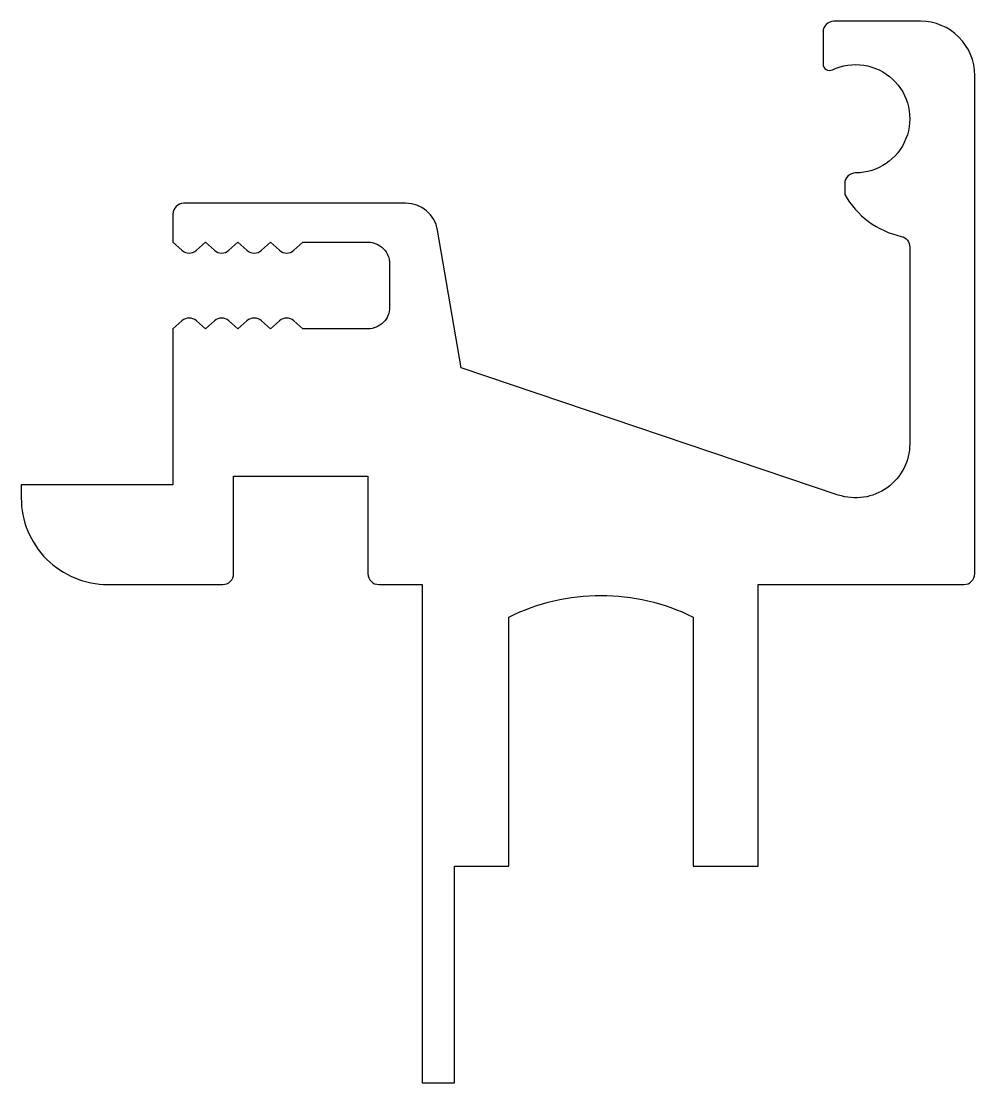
# Model space of a CAD drawing. Extents: x 366.3 to 410.3, y 186.8 to 235.8.
import ezdxf

# ---------------------------------------------------------------- set-up
doc = ezdxf.new("R2010")
doc.units = 0
doc.layers.get('0').update_dxf_attribs({"linetype": 'CONTINUOUS'})

msp = doc.modelspace()

# ---------------------------------------------------------------- linework, layer by layer
at = {"color": 7, "linetype": 'CONTINUOUS'}
msp.add_lwpolyline([(382.321, 225.562, -0.414214), (383.321, 224.562), (383.321, 222.562, -0.414214), (382.321, 221.562), (379.321, 221.562), (378.904, 221.935, 0.381966), (378.238, 221.935), (377.821, 221.562), (377.404, 221.935, 0.381966), (376.738, 221.935), (376.321, 221.562), (375.904, 221.935, 0.381966), (375.238, 221.935), (374.821, 221.562), (374.404, 221.935, 0.381966), (373.738, 221.935), (373.321, 221.562), (373.321, 214.362), (366.321, 214.362), (366.321, 213.762, 0.414214), (370.321, 209.762), (375.621, 209.762, 0.414214), (376.121, 210.262), (376.121, 214.762), (382.321, 214.762), (382.321, 210.262, 0.414214), (382.821, 209.762), (384.821, 209.762), (384.821, 186.762), (386.321, 186.762), (386.321, 196.762), (388.821, 196.762), (388.821, 208.258, -0.236159), (397.321, 208.258), (397.321, 196.762), (400.321, 196.762), (400.321, 209.762), (409.821, 209.762, 0.414214), (410.321, 210.262), (410.321, 233.262, 0.414214), (407.821, 235.762), (403.821, 235.762, 0.414214), (403.321, 235.262), (403.321, 233.792, 0.55076), (403.75, 233.521, -1.250181), (404.821, 228.762, 0.414214), (404.321, 228.262), (404.321, 227.762, 0.212059), (406.93, 225.829, -0.351237), (407.321, 225.341), (407.321, 216.262, -0.513036), (404.022, 213.893), (386.621, 219.762), (385.534, 226.115, 0.36542), (384.056, 227.362), (373.821, 227.362, 0.414214), (373.321, 226.862), (373.321, 225.562), (373.738, 225.189, 0.381966), (374.404, 225.189), (374.821, 225.562), (375.238, 225.189, 0.381966), (375.904, 225.189), (376.321, 225.562), (376.738, 225.189, 0.381966), (377.404, 225.189), (377.821, 225.562), (378.238, 225.189, 0.381966), (378.904, 225.189), (379.321, 225.562)], format="xyb", close=True, dxfattribs=at)

doc.saveas('drawing.dxf')
